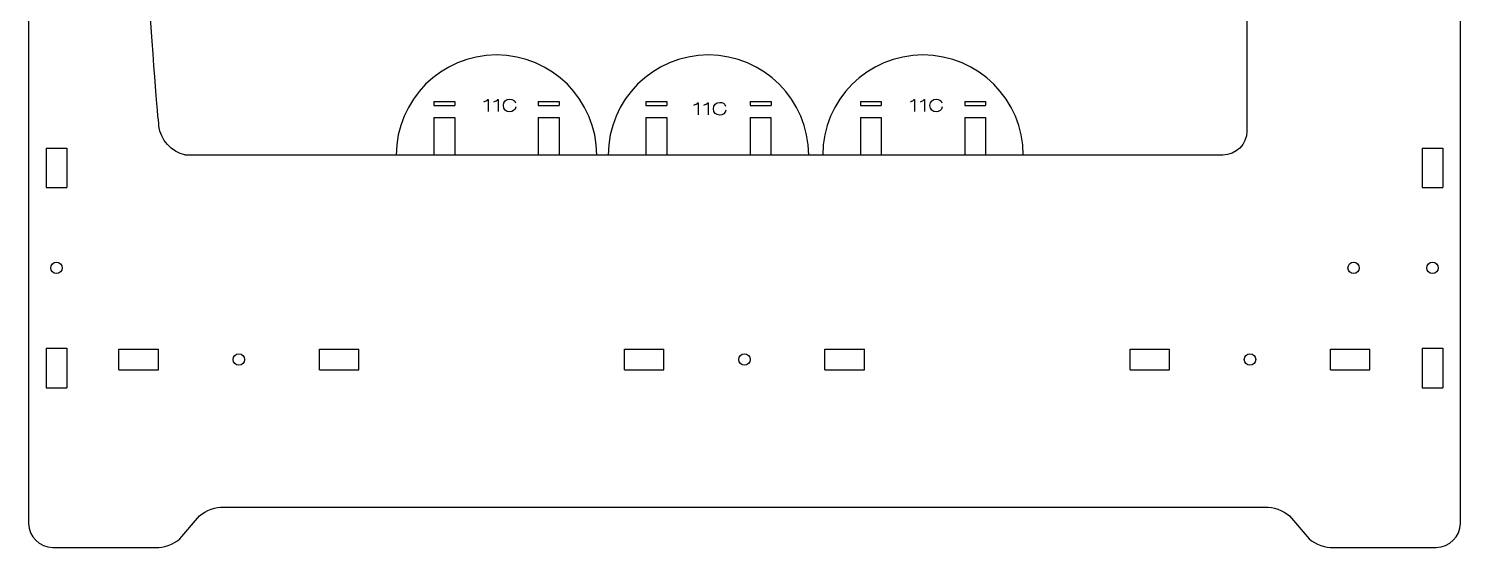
# Model space of a CAD drawing. Header units: millimetres. Extents: x -1166 to -93, y -857 to -63.
# Drawn here: x -807 to -449.9, y -450.9 to -321.4 of the extents above; entities that cross this region are included whole.
import ezdxf

# ---------------------------------------------------------------- set-up
doc = ezdxf.new("R2010")
doc.units = ezdxf.units.MM
doc.layers.add('CUTS', color=1, linetype='Continuous', true_color=0xff0000)
doc.layers.add('TEXT', color=5, linetype='Continuous', true_color=0x0000ff)

msp = doc.modelspace()

# ---------------------------------------------------------------- linework, layer by layer
at = {"layer": 'CUTS', "color": 1, "lineweight": 25, "true_color": 0xff0000}
for p, q in [((-705.94, -339.55), (-700.74, -339.55)), ((-705.94, -339.55), (-705.94, -340.55)), ((-705.94, -340.55), (-700.74, -340.55)), ((-705.54, -339.55), (-701.14, -339.55)), ((-705.54, -340.55), (-701.14, -340.55)), ((-700.74, -339.55), (-700.74, -340.55)), ((-679.91, -339.55), (-674.71, -339.55)), ((-679.91, -339.55), (-679.91, -340.55)), ((-679.91, -340.55), (-674.71, -340.55)), ((-679.51, -339.55), (-675.11, -339.55)), ((-679.51, -340.55), (-675.11, -340.55)), ((-674.71, -339.55), (-674.71, -340.55)), ((-653.08, -339.55), (-647.88, -339.55)), ((-653.08, -339.55), (-653.08, -340.55)), ((-653.08, -340.55), (-647.88, -340.55)), ((-652.68, -339.55), (-648.28, -339.55)), ((-652.68, -340.55), (-648.28, -340.55)), ((-647.88, -339.55), (-647.88, -340.55)), ((-627.05, -339.55), (-621.85, -339.55)), ((-627.05, -339.55), (-627.05, -340.55)), ((-627.05, -340.55), (-621.85, -340.55)), ((-626.65, -339.55), (-622.25, -339.55)), ((-626.65, -340.55), (-622.25, -340.55)), ((-621.85, -339.55), (-621.85, -340.55)), ((-599.57, -339.55), (-594.37, -339.55)), ((-599.57, -339.55), (-599.57, -340.55)), ((-599.57, -340.55), (-594.37, -340.55)), ((-599.17, -339.55), (-594.77, -339.55)), ((-599.17, -340.55), (-594.77, -340.55)), ((-594.37, -339.55), (-594.37, -340.55)), ((-573.54, -339.55), (-568.34, -339.55)), ((-573.54, -339.55), (-573.54, -340.55)), ((-573.54, -340.55), (-568.34, -340.55)), ((-573.14, -339.55), (-568.74, -339.55)), ((-573.14, -340.55), (-568.74, -340.55)), ((-568.34, -339.55), (-568.34, -340.55)), ((-705.94, -343.55), (-700.74, -343.55)), ((-705.94, -343.55), (-705.94, -352.92)), ((-705.54, -343.55), (-701.14, -343.55)), ((-700.74, -343.55), (-700.74, -352.92)), ((-679.94, -343.55), (-674.74, -343.55)), ((-679.94, -343.55), (-679.94, -352.92)), ((-679.54, -343.55), (-675.14, -343.55)), ((-674.74, -343.55), (-674.74, -352.92)), ((-653.08, -343.55), (-647.88, -343.55)), ((-653.08, -343.55), (-653.08, -352.92)), ((-652.68, -343.55), (-648.28, -343.55)), ((-647.88, -343.55), (-647.88, -352.92)), ((-627.08, -343.55), (-621.88, -343.55)), ((-627.08, -343.55), (-627.08, -352.92)), ((-626.68, -343.55), (-622.28, -343.55)), ((-621.88, -343.55), (-621.88, -352.92)), ((-599.57, -343.55), (-594.37, -343.55)), ((-599.57, -343.55), (-599.57, -352.92)), ((-599.17, -343.55), (-594.77, -343.55)), ((-594.37, -343.55), (-594.37, -352.92)), ((-573.57, -343.55), (-568.37, -343.55)), ((-573.57, -343.55), (-573.57, -352.92)), ((-573.17, -343.55), (-568.77, -343.55)), ((-568.37, -343.55), (-568.37, -352.92)), ((-802.7, -351.17), (-797.5, -351.17)), ((-802.7, -351.17), (-802.7, -361.02)), ((-797.5, -351.17), (-797.5, -361.02)), ((-459.48, -351.17), (-454.28, -351.17)), ((-459.48, -351.17), (-459.48, -361.02)), ((-454.28, -351.17), (-454.28, -361.02)), ((-802.7, -361.02), (-797.5, -361.02)), ((-459.48, -361.02), (-454.28, -361.02)), ((-802.7, -401.17), (-797.5, -401.17)), ((-802.7, -401.17), (-802.7, -411.02)), ((-797.5, -401.17), (-797.5, -411.02)), ((-784.52, -406.57), (-784.52, -401.37)), ((-784.52, -401.37), (-774.67, -401.37)), ((-774.67, -406.57), (-774.67, -401.37)), ((-734.52, -406.57), (-734.52, -401.37)), ((-734.52, -401.37), (-724.67, -401.37)), ((-724.67, -406.57), (-724.67, -401.37)), ((-658.43, -406.57), (-658.43, -401.37)), ((-658.43, -401.37), (-648.58, -401.37)), ((-648.58, -406.57), (-648.58, -401.37)), ((-608.43, -406.57), (-608.43, -401.37)), ((-608.43, -401.37), (-598.58, -401.37)), ((-598.58, -406.57), (-598.58, -401.37)), ((-532.33, -406.57), (-532.33, -401.37)), ((-532.33, -401.37), (-522.49, -401.37)), ((-522.49, -406.57), (-522.49, -401.37)), ((-482.33, -406.57), (-482.33, -401.37)), ((-482.33, -401.37), (-472.49, -401.37)), ((-472.49, -406.57), (-472.49, -401.37)), ((-459.48, -401.17), (-454.28, -401.17)), ((-459.48, -401.17), (-459.48, -411.02)), ((-454.28, -401.17), (-454.28, -411.02)), ((-784.52, -406.57), (-774.67, -406.57)), ((-734.52, -406.57), (-724.67, -406.57)), ((-658.43, -406.57), (-648.58, -406.57)), ((-608.43, -406.57), (-598.58, -406.57)), ((-532.33, -406.57), (-522.49, -406.57)), ((-482.33, -406.57), (-472.49, -406.57)), ((-802.7, -411.02), (-797.5, -411.02)), ((-459.48, -411.02), (-454.28, -411.02))]:
    msp.add_line(p, q, dxfattribs=at)
for points in [[(-807.03, -78.85), (-807.03, -444.87)], [(-449.94, -444.87), (-449.94, -78.85)], [(-503.19, -165.87), (-503.19, -346.92)], [(-509.19, -352.92), (-767.99, -352.92), (-768.06, -352.86)], [(-759.14, -440.87), (-497.84, -440.87)], [(-768.79, -448.17), (-764.93, -443.57)], [(-492.04, -443.57), (-488.19, -448.17)], [(-801.03, -450.87), (-774.58, -450.87)], [(-482.39, -450.87), (-455.94, -450.87)]]:
    msp.add_lwpolyline(points, dxfattribs=at)
for points in [[(-774.54, -345.68), (-774.54, -345.68), (-779.89, -288.69), (-779.89, -228.93)], [(-690.34, -327.94), (-704.15, -327.94), (-715.34, -339.13), (-715.34, -352.94)], [(-665.34, -352.94), (-665.34, -339.13), (-676.53, -327.94), (-690.34, -327.94)], [(-637.48, -327.94), (-651.29, -327.94), (-662.48, -339.13), (-662.48, -352.94)], [(-612.48, -352.94), (-612.48, -339.13), (-623.68, -327.94), (-637.48, -327.94)], [(-583.97, -327.94), (-597.78, -327.94), (-608.97, -339.13), (-608.97, -352.94)], [(-558.97, -352.94), (-558.97, -339.13), (-570.16, -327.94), (-583.97, -327.94)], [(-768.06, -352.86), (-771.31, -352.26), (-774.22, -349.03), (-774.54, -345.68)], [(-503.19, -346.92), (-503.19, -350.24), (-505.88, -352.92), (-509.19, -352.92)], [(-801.53, -381.09), (-801.53, -380.31), (-800.89, -379.67), (-800.1, -379.67)], [(-800.1, -382.52), (-800.89, -382.52), (-801.53, -381.88), (-801.53, -381.09)], [(-800.1, -379.67), (-799.32, -379.67), (-798.68, -380.31), (-798.68, -381.09)], [(-798.68, -381.09), (-798.68, -381.88), (-799.32, -382.52), (-800.1, -382.52)], [(-477.99, -381.09), (-477.99, -380.31), (-477.35, -379.67), (-476.56, -379.67)], [(-476.56, -382.52), (-477.35, -382.52), (-477.99, -381.88), (-477.99, -381.09)], [(-476.56, -379.67), (-475.78, -379.67), (-475.14, -380.31), (-475.14, -381.09)], [(-475.14, -381.09), (-475.14, -381.88), (-475.78, -382.52), (-476.56, -382.52)], [(-458.31, -381.09), (-458.31, -380.31), (-457.67, -379.67), (-456.88, -379.67)], [(-456.88, -382.52), (-457.67, -382.52), (-458.31, -381.88), (-458.31, -381.09)], [(-456.88, -379.67), (-456.09, -379.67), (-455.46, -380.31), (-455.46, -381.09)], [(-455.46, -381.09), (-455.46, -381.88), (-456.09, -382.52), (-456.88, -382.52)], [(-756.02, -403.97), (-756.02, -403.18), (-755.39, -402.54), (-754.6, -402.54)], [(-754.6, -402.54), (-753.81, -402.54), (-753.17, -403.18), (-753.17, -403.97)], [(-629.93, -403.97), (-629.93, -403.18), (-629.29, -402.54), (-628.5, -402.54)], [(-628.5, -402.54), (-627.72, -402.54), (-627.08, -403.18), (-627.08, -403.97)], [(-503.84, -403.97), (-503.84, -403.18), (-503.2, -402.54), (-502.41, -402.54)], [(-502.41, -402.54), (-501.62, -402.54), (-500.99, -403.18), (-500.99, -403.97)], [(-754.6, -405.39), (-755.39, -405.39), (-756.02, -404.76), (-756.02, -403.97)], [(-753.17, -403.97), (-753.17, -404.76), (-753.81, -405.39), (-754.6, -405.39)], [(-628.5, -405.39), (-629.29, -405.39), (-629.93, -404.75), (-629.93, -403.97)], [(-627.08, -403.97), (-627.08, -404.75), (-627.72, -405.39), (-628.5, -405.39)], [(-502.41, -405.39), (-503.2, -405.39), (-503.84, -404.76), (-503.84, -403.97)], [(-500.99, -403.97), (-500.99, -404.76), (-501.62, -405.39), (-502.41, -405.39)], [(-764.93, -443.57), (-763.69, -442.09), (-761.08, -440.87), (-759.14, -440.87)], [(-497.84, -440.87), (-495.9, -440.87), (-493.29, -442.09), (-492.04, -443.57)], [(-807.03, -444.87), (-807.03, -448.17), (-804.33, -450.87), (-801.03, -450.87)], [(-455.94, -450.87), (-452.64, -450.87), (-449.94, -448.17), (-449.94, -444.87)], [(-774.58, -450.87), (-772.64, -450.87), (-770.03, -449.65), (-768.79, -448.17)], [(-488.19, -448.17), (-486.94, -449.65), (-484.34, -450.87), (-482.39, -450.87)]]:
    msp.add_open_spline(points, degree=3, dxfattribs=at)
at = {"layer": 'TEXT', "color": 5, "lineweight": 25, "true_color": 0x0000ff}
for points in [[(-692.54, -339.06), (-692.43, -339.06), (-692.43, -342.03)], [(-690.04, -339.06), (-689.93, -339.06), (-689.93, -342.03)], [(-586.17, -339.06), (-586.06, -339.06), (-586.06, -342.03)], [(-583.67, -339.06), (-583.56, -339.06), (-583.56, -342.03)], [(-640.16, -339.87), (-640.05, -339.87), (-640.05, -342.85)], [(-637.66, -339.87), (-637.55, -339.87), (-637.55, -342.85)]]:
    msp.add_lwpolyline(points, dxfattribs=at)
for points in [[(-693.48, -339.62), (-693.02, -339.5), (-692.72, -339.26), (-692.54, -339.06)], [(-690.98, -339.62), (-690.52, -339.5), (-690.22, -339.26), (-690.04, -339.06)], [(-688.62, -340.55), (-688.62, -339.55), (-687.92, -338.97), (-687.05, -338.97)], [(-687.05, -338.97), (-686.34, -338.97), (-685.77, -339.26), (-685.61, -339.92)], [(-587.11, -339.62), (-586.65, -339.5), (-586.35, -339.26), (-586.17, -339.06)], [(-584.61, -339.62), (-584.15, -339.5), (-583.85, -339.26), (-583.67, -339.06)], [(-582.25, -340.55), (-582.25, -339.55), (-581.55, -338.97), (-580.68, -338.97)], [(-580.68, -338.97), (-579.97, -338.97), (-579.4, -339.26), (-579.24, -339.92)], [(-687.05, -342.12), (-687.92, -342.12), (-688.62, -341.54), (-688.62, -340.55)], [(-685.54, -340.91), (-685.63, -341.72), (-686.35, -342.12), (-687.05, -342.12)], [(-641.1, -340.43), (-640.64, -340.32), (-640.33, -340.08), (-640.16, -339.87)], [(-638.6, -340.43), (-638.14, -340.32), (-637.83, -340.08), (-637.66, -339.87)], [(-636.23, -341.36), (-636.23, -340.36), (-635.53, -339.78), (-634.67, -339.78)], [(-634.67, -342.94), (-635.53, -342.94), (-636.23, -342.36), (-636.23, -341.36)], [(-634.67, -339.78), (-633.95, -339.78), (-633.39, -340.07), (-633.23, -340.73)], [(-633.15, -341.72), (-633.24, -342.53), (-633.97, -342.94), (-634.67, -342.94)], [(-580.68, -342.12), (-581.55, -342.12), (-582.25, -341.54), (-582.25, -340.55)], [(-579.17, -340.91), (-579.26, -341.72), (-579.98, -342.12), (-580.68, -342.12)]]:
    msp.add_open_spline(points, degree=3, dxfattribs=at)

doc.saveas('drawing.dxf')
